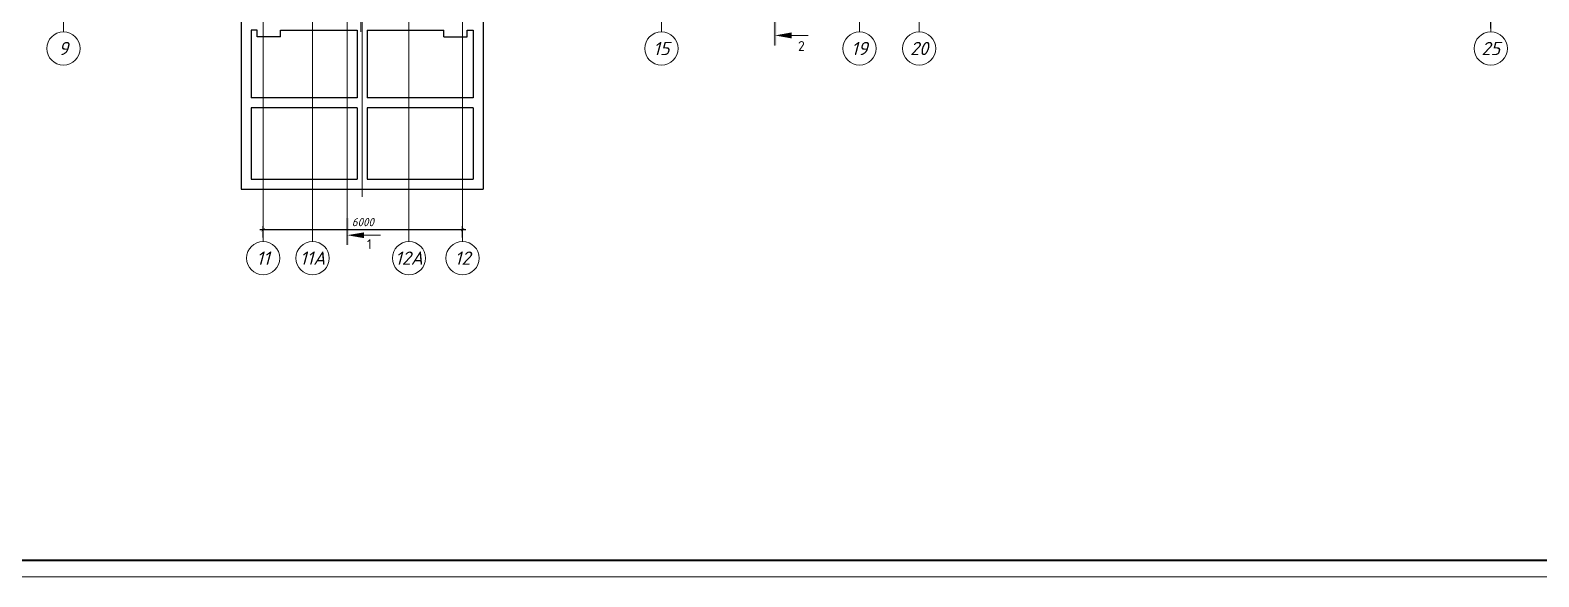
# Model space of a CAD drawing. Header units: millimetres. Extents: x -10178924 to 11692288, y -947381 to 58396.
# Drawn here: x 736189 to 781583, y -947222 to -930755 of the extents above; entities that cross this region are included whole.
import ezdxf
from ezdxf.enums import TextEntityAlignment as Align

# ---------------------------------------------------------------- set-up
doc = ezdxf.new("R2010")
doc.units = ezdxf.units.MM
doc.linetypes.add('CONTI', pattern=[0])
doc.linetypes.add('осевая', pattern=[50.8, 31.75, -6.35, 6.35, -6.35])
for name, color, linetype, lineweight in [('_0', 7, 'Continuous', 25), ('PDF _Разрезы', 7, 'Continuous', 9), ('PDF _Текст', 7, 'Continuous', 5), ('Ramka', 7, 'Continuous', 35), ('Оси', 253, 'Continuous', 9), ('Размеры осевые', 153, 'Continuous', 9), ('Стены', 7, 'Continuous', 20)]:
    doc.layers.add(name, color=color, linetype=linetype, lineweight=lineweight)
doc.styles.add('PDF ISOCPEUR', font='isocpeur.ttf')
doc.styles.add('PDF ISOCPEUR Italic', font='isocpeui.ttf')
doc.styles.add('Текст_М100', font='GOST_Common Italic.ttf', dxfattribs={"height": 250})
doc.dimstyles.new('Размеры_М100', dxfattribs={"dimtxt": 250, "dimasz": 100, "dimexe": 100, "dimexo": 100, "dimgap": 100, "dimtad": 1, "dimrnd": 5, "dimtxsty": 'Текст_М100', "dimblk": 'ARCHTICK', "dimcen": 250, "dimdle": 100, "dimadec": 0, "dimazin": 2, "dimtfac": 1, "dimtmove": 1, "dimatfit": 3, "dimfxl": 1, "dimarcsym": 0})

# ---------------------------------------------------------------- blocks, each defined once
blk = doc.blocks.new('*U2133')
at = {"layer": 'Ramka', "linetype": 'CONTI', "lineweight": 20}
blk.add_lwpolyline([(1334, 0), (2523, 0), (2523, 841), (1334, 841)], close=True, dxfattribs=at)
at = {"layer": 'Ramka', "linetype": 'CONTI', "lineweight": 40}
blk.add_lwpolyline([(2518, 836), (1354, 836), (1354, 5), (2518, 5), (2518, 836)], dxfattribs=at)
blk = doc.blocks.new('_ArchTick')
at = {"color": 0, "linetype": 'ByBlock', "const_width": 0.15}
blk.add_lwpolyline([(-0.5, -0.5), (0.5, 0.5)], dxfattribs=at)
blk = doc.blocks.new('*D2686')
at = {"layer": 'Defpoints', "color": 0, "ltscale": 100, "transparency": 16777216}
for p in [(24063, -58492), (30062, -58153), (30062, -58492)]:
    blk.add_point(p, dxfattribs=at)
at = {"layer": 'Размеры осевые', "color": 0, "lineweight": -2, "ltscale": 100, "transparency": 16777216}
for p, q in [((24063, -58392), (24063, -58053)), ((30062, -58392), (30062, -58053)), ((23963, -58153), (30162, -58153))]:
    blk.add_line(p, q, dxfattribs=at)
at = {"layer": 'Размеры осевые', "color": 0, "lineweight": -2, "ltscale": 100, "transparency": 16777216, "xscale": 100, "yscale": 100, "zscale": 100, "rotation": 180}
blk.add_blockref('_ArchTick', (24063, -58153), dxfattribs=at)
at = {"layer": 'Размеры осевые', "color": 0, "lineweight": -2, "ltscale": 100, "transparency": 16777216, "xscale": 100, "yscale": 100, "zscale": 100}
blk.add_blockref('_ArchTick', (30062, -58153), dxfattribs=at)
at = {"layer": 'Размеры осевые', "color": 0, "ltscale": 100, "transparency": 16777216, "insert": (27062, -57928), "char_height": 250, "attachment_point": 5, "style": 'Текст_М100'}
blk.add_mtext('6000', dxfattribs=at)
blk = doc.blocks.new('*D2691')
at = {"layer": 'Defpoints', "color": 0, "ltscale": 100, "transparency": 16777216}
for p in [(-7000, -52200), (61000, -51804), (61000, -52200)]:
    blk.add_point(p, dxfattribs=at)
at = {"layer": 'Размеры осевые', "color": 0, "lineweight": -2, "ltscale": 100, "transparency": 16777216}
for p, q in [((-7000, -52100), (-7000, -51704)), ((61000, -52100), (61000, -51704)), ((-7100, -51804), (61100, -51804))]:
    blk.add_line(p, q, dxfattribs=at)
at = {"layer": 'Размеры осевые', "color": 0, "lineweight": -2, "ltscale": 100, "transparency": 16777216, "xscale": 100, "yscale": 100, "zscale": 100, "rotation": 180}
blk.add_blockref('_ArchTick', (-7000, -51804), dxfattribs=at)
at = {"layer": 'Размеры осевые', "color": 0, "lineweight": -2, "ltscale": 100, "transparency": 16777216, "xscale": 100, "yscale": 100, "zscale": 100}
blk.add_blockref('_ArchTick', (61000, -51804), dxfattribs=at)
at = {"layer": 'Размеры осевые', "color": 0, "ltscale": 100, "transparency": 16777216, "insert": (27000, -51579), "char_height": 250, "attachment_point": 5, "style": 'Текст_М100'}
blk.add_mtext('68000', dxfattribs=at)
blk = doc.blocks.new('A$C5282721b')
at = {"layer": 'PDF _Разрезы', "color": 18, "lineweight": 9, "true_color": 0x000000, "transparency": 33554687}
for points in [[(26590.978, -58613.553), (26594.843, 2746.034)], [(39460.485, -52606.265), (39460.485, -21182.649), (38038.076, -21182.649), (38038.076, 2729.276)], [(39960.021, -52305.696), (40459.558, -52305.696)], [(27094.748, -58324.483), (27594.284, -58324.483)]]:
    blk.add_lwpolyline(points, dxfattribs=at)
at = {"layer": 'PDF _Разрезы', "color": 18, "true_color": 0x000000, "transparency": 33554559}
for points in [[(39418.151, -51784.993), (39418.151, -52606.265), (39502.818, -51784.993)], [(39418.151, -52606.265), (39502.818, -51784.993), (39502.818, -52606.265)], [(39460.485, -52305.696), (39960.021, -52216.795), (39960.021, -52394.597)], [(26552.878, -57805.897), (26552.878, -58622.935), (26637.545, -57805.897)], [(26552.878, -58622.935), (26637.545, -57805.897), (26637.545, -58622.935)], [(26590.978, -58322.367), (27094.748, -58237.699), (27094.748, -58411.267)]]:
    blk.add_solid(points, dxfattribs=at)
at = {"layer": 'Оси', "color": 18, "ltscale": 50, "true_color": 0x000000, "transparency": 33554687}
blk.add_line((27041.112, -48091.494), (27041.112, -57162.83), dxfattribs=at)
at = {"layer": 'Размеры осевые', "color": 251, "linetype": 'осевая', "ltscale": 0.5, "transparency": 33554687}
for p, q in [((27000, -52200), (27000, 1500)), ((25550, -58512.867), (25550, -4812.867)), ((28450, -58512.867), (28450, -4812.867)), ((61000, -52200), (61000, -25800)), ((18051.913, -52200), (18051.913, -40100)), ((36044.826, -52200), (36044.826, -40100)), ((42005.07, -52200), (42005.07, -40100)), ((43800, -52200), (43800, -40100)), ((24062.718, -58512.867), (24062.718, -46412.867)), ((30062.087, -58512.867), (30062.087, -46412.867))]:
    blk.add_line(p, q, dxfattribs=at)
at = {"layer": 'Размеры осевые', "color": 251, "ltscale": 100, "transparency": 33554687}
for centre in [(18051.913, -52700), (36044.826, -52700), (42005.07, -52700), (43800, -52700), (61000, -52700), (24062.718, -59012.867), (25550, -59012.867), (28450, -59012.867), (30062.087, -59012.867)]:
    blk.add_circle(centre, 500, dxfattribs=at)
at = {"layer": 'Стены', "color": 18, "linetype": 'Continuous', "lineweight": 25, "true_color": 0x000000, "transparency": 33554687}
for p, q in [((23401.346, -48466.478), (23401.346, -56936.52)), ((30680.879, -48466.478), (30680.879, -56936.52)), ((23701.346, -52147.02), (23701.346, -54186.52)), ((23881.112, -52147.02), (23701.346, -52147.02)), ((23881.112, -52346.088), (23881.112, -52147.02)), ((24581.112, -52147.02), (26891.112, -52147.02)), ((24581.112, -52346.088), (24581.112, -52147.02)), ((26891.112, -52147.02), (26891.112, -54186.52)), ((27191.112, -52147.02), (29500.549, -52147.02)), ((27191.112, -52147.02), (27191.112, -54186.52)), ((29500.549, -52346.088), (29500.549, -52147.02)), ((30200.549, -52346.088), (30200.549, -52147.02)), ((30200.549, -52147.02), (30380.879, -52147.02)), ((30380.879, -52147.02), (30380.879, -54186.52)), ((24581.112, -52346.088), (23881.112, -52346.088)), ((29500.549, -52346.088), (30200.549, -52346.088)), ((26891.112, -54186.52), (23701.346, -54186.52)), ((30380.879, -54186.52), (27191.112, -54186.52)), ((23701.346, -54486.52), (23701.346, -56636.52)), ((26891.112, -54486.52), (23701.346, -54486.52)), ((26891.112, -54486.52), (26891.112, -56636.52)), ((30380.879, -54486.52), (27191.112, -54486.52)), ((27191.112, -54486.52), (27191.112, -56636.52)), ((30380.879, -54486.52), (30380.879, -56636.52)), ((23701.346, -56636.52), (26891.112, -56636.52)), ((27191.112, -56636.52), (30380.879, -56636.52)), ((23401.346, -56936.52), (30680.879, -56936.52))]:
    blk.add_line(p, q, dxfattribs=at)
at = {"layer": 'PDF _Текст', "color": 18, "true_color": 0x000000, "transparency": 33554687, "char_height": 300, "attachment_point": 7, "style": 'PDF ISOCPEUR'}
for s, insert in [('2', (40155.964, -52776.349)), ('1', (27183.922, -58743.628))]:
    blk.add_mtext(s, dxfattribs=dict(at, insert=insert))
at = {"layer": 'Размеры осевые', "color": 251, "ltscale": 100, "transparency": 33554687, "style": 'PDF ISOCPEUR Italic'}
for s, p in [('9', (18051.913, -52700)), ('15', (36044.826, -52700)), ('19', (42005.07, -52700)), ('20', (43800, -52700)), ('25', (61000, -52700)), ('11', (24062.718, -59012.867)), ('11А', (25550, -59012.867)), ('12А', (28450, -59012.867)), ('12', (30062.087, -59012.867))]:
    blk.add_text(s, height=400, dxfattribs=at).set_placement(p, align=Align.MIDDLE_CENTER)
at = {"layer": 'Размеры осевые', "color": 251, "ltscale": 100, "transparency": 33554687}
for base, p1, p2, picture, middle in [((61000, -51804.076), (-7000, -52200), (61000, -52200), '*D2691', (27000, -51579.076)), ((30062.087, -58153.487), (24062.718, -58492.41), (30062.087, -58492.41), '*D2686', (27062.402, -57928.487))]:
    dim = blk.add_linear_dim(base=base, p1=p1, p2=p2, dimstyle='Размеры_М100', dxfattribs=at)
    dim.commit()
    dim.dimension.update_dxf_attribs({"geometry": picture, "text_midpoint": middle})

msp = doc.modelspace()

# ---------------------------------------------------------------- block references
msp.add_blockref('A$C5282721b', (719137, -878608.8))
at = {"layer": '_0', "xscale": 100, "yscale": 100, "zscale": 100}
msp.add_blockref('*U2133', (560433.4, -947222.1), dxfattribs=at)

doc.saveas('drawing.dxf')
